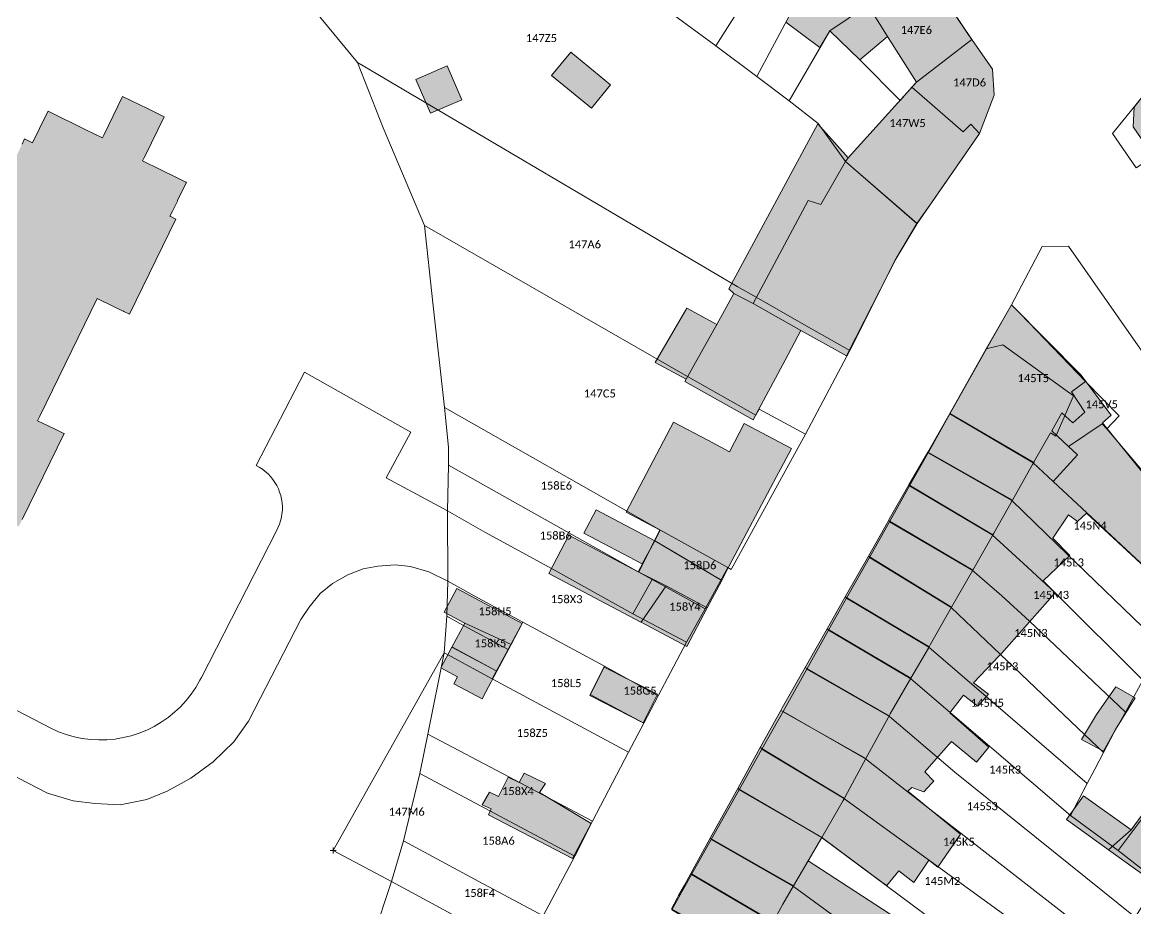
# Model space of a CAD drawing. Header units: metres. Extents: x 113120 to 240396, y 120329 to 242116.
# Drawn here: x 113320.2 to 113431.5, y 121497.3 to 121585.9 of the extents above; entities that cross this region are included whole.
import ezdxf

# ---------------------------------------------------------------- set-up
doc = ezdxf.new("R2010")
doc.units = ezdxf.units.M
doc.header["$LTSCALE"] = 3
doc.header["$PDMODE"] = 2
doc.header["$PDSIZE"] = 0.3
for name, color, linetype, lineweight in [('Bpn_CaPa', 78, 'Continuous', 0), ('Bpn_ReBu', 4, 'Continuous', 0), ('Bpt_CaNu', 7, 'Continuous', 0), ('Bpt_PrSt', 7, 'Continuous', 0), ('Hachure bâtiment', 11, 'Continuous', 0)]:
    doc.layers.add(name, color=color, linetype=linetype, lineweight=lineweight)
doc.styles.add('Legend', font='')
doc.styles.get('Legend').set_extended_font_data('Calibri')

msp = doc.modelspace()

# ---------------------------------------------------------------- hatches: boundary and pattern name
at = {"layer": 'Hachure bâtiment'}
h = msp.add_hatch(color=256, dxfattribs=at)
h.dxf.hatch_style = 1
h.paths.add_polyline_path([(113330.52, 121692.08), (113332.71, 121688.91), (113335.27, 121685.2), (113338.17, 121681), (113340.64, 121677.33), (113342.22, 121675), (113343.24, 121673.48), (113345.83, 121669.62), (113345.45, 121669.35), (113348.24, 121665.32), (113350.64, 121661.85), (113352.85, 121658.65), (113354.99, 121655.5), (113357.08, 121652.43), (113359.17, 121649.35), (113359.26, 121649.22), (113359.38, 121649.03), (113361.95, 121645.1), (113364.57, 121641.1), (113364.74, 121640.85), (113367.9, 121636.42), (113370.78, 121632.37), (113373.56, 121628.47), (113373.69, 121628.29), (113373.77, 121628.16), (113376.17, 121624.47), (113378.86, 121620.33), (113380.95, 121617.13), (113381.05, 121616.98), (113381.15, 121616.83), (113383.11, 121613.98), (113385.27, 121610.85), (113387.73, 121607.27), (113387.84, 121607.11), (113387.97, 121606.92), (113390.08, 121603.73), (113392.5, 121600.1), (113393.02, 121600.53), (113395.36, 121596.95), (113397.92, 121593.03), (113398.25, 121593.22), (113400.37, 121590.25), (113403, 121586.57), (113404.75, 121587.57), (113406.7, 121584.47), (113403.92, 121582.15), (113400.93, 121585.03), (113399.93, 121583.37), (113396.53, 121585.9), (113397.87, 121587.97), (113395.28, 121591.5), (113393.82, 121590.35), (113392.68, 121592.35), (113392.37, 121592.15), (113391.03, 121590.47), (113388.87, 121591.97), (113389.22, 121592.53), (113387.85, 121594.47), (113391.35, 121597.12), (113390.27, 121598.72), (113386.18, 121595.95), (113385.22, 121594.43), (113384.42, 121594.9), (113385.37, 121596.62), (113384.47, 121597.65), (113388.42, 121600.68), (113387.41, 121602), (113388.25, 121602.75), (113387.02, 121604.25), (113384.12, 121602.18), (113383.43, 121603.07), (113382.47, 121602.45), (113381.87, 121603.25), (113381.43, 121602.9), (113380.28, 121604.6), (113377.5, 121602.9), (113375.75, 121604.25), (113375.03, 121603.72), (113371.18, 121597.3), (113367.6, 121599.12), (113372.3, 121606.32), (113372.5, 121606.62), (113377.97, 121610.62), (113376.75, 121612.45), (113375.75, 121611.57), (113375.1, 121612.57), (113374.74, 121612.35), (113371.6, 121616.75), (113373.28, 121618.22), (113371.43, 121621.03), (113372.52, 121621.95), (113371.77, 121623), (113373, 121623.93), (113371.27, 121626.22), (113368.82, 121624.25), (113369.42, 121623.4), (113367.77, 121622.15), (113364.24, 121627.17), (113367.13, 121629.4), (113365.85, 121631.32), (113360.88, 121627.78), (113359.1, 121630.35), (113363.02, 121632.93), (113362.37, 121633.93), (113363.77, 121634.9), (113362.82, 121636.15), (113359.18, 121633.95), (113357.76, 121636.28), (113356.87, 121637.75), (113360.02, 121640.02), (113361, 121638.68), (113361.63, 121639.15), (113359.07, 121643.02), (113357, 121641.87), (113354.5, 121645.95), (113351.27, 121643.9), (113350.42, 121645.25), (113349.42, 121644.62), (113348.27, 121646.57), (113345.58, 121644.5), (113344.7, 121645.93), (113346.07, 121646.8), (113345.78, 121647.15), (113347.22, 121648.18), (113346.17, 121649.68), (113345.2, 121648.95), (113343.83, 121651.05), (113347.27, 121653.37), (113346.69, 121654.4), (113349.07, 121656.23), (113348.02, 121657.65), (113342.77, 121654.2), (113341.77, 121655.7), (113337.45, 121653.27), (113335.32, 121656.23), (113337.92, 121658.15), (113335.59, 121662.28), (113335.82, 121662.45), (113337.67, 121663.87), (113333.31, 121671.19), (113335.17, 121672.05), (113336.98, 121669.01), (113338.13, 121667.07), (113339.95, 121668.55), (113339.07, 121670.35), (113339.92, 121670.9), (113338.77, 121672.8), (113337, 121671.5), (113335.67, 121673.79), (113332.67, 121672.13), (113331.22, 121674.68), (113329.77, 121673.75), (113329.33, 121674.5), (113328.45, 121673.82), (113330.75, 121670), (113329.55, 121669.56), (113329.2, 121669.43), (113330.17, 121667.62), (113328.7, 121667.07), (113327.95, 121669.02), (113327.62, 121668.9), (113326.22, 121671.77), (113324.2, 121669.32), (113325.32, 121667.12), (113322.07, 121664.75), (113320.33, 121662.45), (113321.25, 121660.98), (113319.75, 121659.84), (113319.12, 121660.95), (113317.95, 121659.87), (113316.53, 121662.2), (113314.02, 121659.67), (113312.63, 121661.35), (113312.74, 121661.5), (113312.87, 121661.68), (113315.62, 121665.57), (113315.2, 121665.93), (113317.64, 121669.43), (113320.02, 121672.85), (113320.42, 121672.6), (113322.17, 121675), (113323.51, 121676.84), (113325.69, 121679.85), (113326.89, 121681.49), (113327.58, 121680.35), (113328.67, 121678.72), (113331.78, 121680.7), (113330.82, 121682.19), (113331.05, 121682.35), (113331.29, 121682.54), (113331.67, 121682.85), (113330.87, 121684.05), (113329.73, 121683.25), (113328.93, 121684.62), (113331.78, 121686.5), (113330.85, 121687.9), (113329.47, 121690.03), (113329.47, 121691.32), (113330.44, 121692.2)])
h = msp.add_hatch(color=256, dxfattribs=at)
h.dxf.hatch_style = 1
h.paths.add_polyline_path([(113414.78, 121584.65), (113415.13, 121584.16), (113409.57, 121579.9), (113406.7, 121584.47), (113404.75, 121587.57), (113410.27, 121591.37)])
h = msp.add_hatch(color=256, dxfattribs=at)
h.dxf.hatch_style = 1
h.paths.add_polyline_path([(113441.82, 121578.22), (113433.28, 121572.48), (113431.23, 121575.45), (113431.33, 121577.42), (113437.07, 121584.69)])
h = msp.add_hatch(color=256, dxfattribs=at)
h.dxf.hatch_style = 1
h.paths.add_polyline_path([(113417.18, 121581.22), (113417.35, 121578.6), (113415.87, 121574.78), (113411.08, 121567.86), (113409.61, 121565.78), (113402.5, 121571.98), (113402.76, 121572.35), (113409.57, 121579.9), (113415.13, 121584.16)])
h = msp.add_hatch(color=256, dxfattribs=at)
h.dxf.hatch_style = 1
h.paths.add_polyline_path([(113379.02, 121579.65), (113377.12, 121577.32), (113373.13, 121580.57), (113375.05, 121582.9)])
h = msp.add_hatch(color=256, dxfattribs=at)
h.dxf.hatch_style = 1
h.paths.add_polyline_path([(113364.17, 121578.15), (113361.03, 121576.8), (113359.57, 121580.18), (113362.68, 121581.55)])
h = msp.add_hatch(color=256, dxfattribs=at)
h.dxf.hatch_style = 1
h.paths.add_polyline_path([(113303.86, 121540.18), (113303.5, 121540.36), (113303.51, 121540.38), (113304.74, 121542.9), (113305.08, 121543.6), (113304.93, 121543.67), (113304.51, 121543.88), (113306, 121546.93), (113307.02, 121549.02), (113308.69, 121552.45), (113308.91, 121552.91), (113309.49, 121552.64), (113309.85, 121552.46), (113315.58, 121564.22), (113320.22, 121573.72), (113320.47, 121574.23), (113321.27, 121573.84), (113322.67, 121576.72), (113322.81, 121577), (113326.58, 121575.16), (113328.24, 121574.35), (113328.37, 121574.62), (113330.25, 121578.48), (113332.74, 121577.27), (113334.41, 121576.45), (113332.5, 121572.54), (113332.39, 121572.32), (113332.26, 121572.04), (113334, 121571.19), (113335.7, 121570.36), (113336.59, 121569.93), (113336.64, 121569.91), (113335.75, 121568.08), (113335.73, 121568.03), (113335.24, 121567.03), (113334.99, 121566.52), (113335.01, 121566.51), (113335.59, 121566.23), (113330.95, 121556.72), (113330.37, 121557), (113330.35, 121557.01), (113330.33, 121557.03), (113329.41, 121557.47), (113327.72, 121558.3), (113321.98, 121546.54), (113321.76, 121546.07), (113323.45, 121545.25), (113324.39, 121544.79), (113324.41, 121544.78), (113320.23, 121536.21), (113319.89, 121535.51), (113319.87, 121535.52), (113318.93, 121535.98), (113317.69, 121533.44), (113317.6, 121533.24), (113315.9, 121534.07), (113314.15, 121534.92), (113312.49, 121535.73), (113312.4, 121535.55), (113310.54, 121531.74), (113309.21, 121532.39), (113308.05, 121532.96), (113306.39, 121533.77), (113307.94, 121536.93), (113308.26, 121537.59), (113308.34, 121537.76), (113308.43, 121537.95), (113304.67, 121539.79)])
h = msp.add_hatch(color=256, dxfattribs=at)
h.dxf.hatch_style = 1
h.paths.add_polyline_path([(113402.76, 121572.35), (113402.5, 121571.98), (113400.03, 121567.68), (113398.77, 121568.07), (113393.25, 121557.8), (113391.35, 121558.78), (113390.82, 121559.27), (113399.73, 121575.75)])
h = msp.add_hatch(color=256, dxfattribs=at)
h.dxf.hatch_style = 1
h.paths.add_polyline_path([(113409.61, 121565.78), (113407.6, 121562.34), (113402.74, 121552.81), (113402.6, 121552.55), (113398.02, 121555.08), (113393.25, 121557.8), (113398.77, 121568.07), (113400.03, 121567.68), (113402.5, 121571.98)])
h = msp.add_hatch(color=256, dxfattribs=at)
h.dxf.hatch_style = 1
h.paths.add_polyline_path([(113393.25, 121557.8), (113398.02, 121555.08), (113396.45, 121552.13), (113393.84, 121547.24), (113393.27, 121546.15), (113386.43, 121550), (113386.57, 121550.23), (113389.62, 121555.68), (113391.35, 121558.78)])
h = msp.add_hatch(color=256, dxfattribs=at)
h.dxf.hatch_style = 1
h.paths.add_polyline_path([(113389.62, 121555.68), (113386.57, 121550.23), (113383.47, 121551.9), (113386.63, 121557.32)])
h = msp.add_hatch(color=256, dxfattribs=at)
h.dxf.hatch_style = 1
h.paths.add_polyline_path([(113426.02, 121550.65), (113429.03, 121546.62), (113428.18, 121545.85), (113437.07, 121534.85), (113438.17, 121533.57), (113440.47, 121531.37), (113436.83, 121528.35), (113441.12, 121524.3), (113440.15, 121523.05), (113435.93, 121527.12), (113436.38, 121527.82), (113433.72, 121530.2), (113426.58, 121536.82), (113425.67, 121536), (113424.77, 121536.67), (113423.22, 121534.35), (113424.92, 121532.6), (113422.23, 121530.07), (113423.43, 121528.87), (113418.07, 121522.82), (113417.85, 121522.59), (113415.28, 121519.87), (113416.78, 121518.75), (113415.72, 121517.55), (113414.27, 121518.65), (113412.93, 121516.87), (113416.82, 121513.45), (113415.57, 121511.95), (113413.07, 121514.02), (113411.56, 121512.27), (113410.43, 121510.97), (113411.32, 121510.05), (113411.13, 121509.85), (113410.32, 121508.97), (113409.12, 121509.42), (113408.72, 121509.05), (113413.98, 121504.75), (113411.72, 121501.47), (113410.83, 121502.15), (113409.33, 121499.92), (113407.82, 121501.1), (113406.62, 121499.62), (113406.27, 121499.87), (113400.12, 121504.43), (113402.27, 121508.13), (113402.38, 121508.33), (113402.47, 121508.48), (113404.53, 121512.3), (113406.78, 121516.45), (113406.85, 121516.58), (113406.96, 121516.78), (113409.02, 121520.33), (113410.77, 121523.35), (113410.85, 121523.48), (113410.96, 121523.68), (113413.1, 121527.44), (113415.21, 121531.15), (113417.14, 121534.55), (113417.22, 121534.68), (113417.31, 121534.84), (113419.17, 121538.13), (113421.19, 121541.7), (113421.3, 121541.9), (113421.38, 121542.05), (113422.97, 121544.87), (113423.52, 121544.52), (113425.28, 121548.55), (113418.22, 121553.65), (113416.56, 121553.25), (113419.08, 121557.67)])
h = msp.add_hatch(color=256, dxfattribs=at)
h.dxf.hatch_style = 1
h.paths.add_polyline_path([(113425.28, 121548.55), (113423.52, 121544.52), (113422.97, 121544.87), (113421.38, 121542.05), (113421.3, 121541.9), (113412.92, 121546.8), (113416.56, 121553.25), (113418.22, 121553.65)], flags=17)
h = msp.add_hatch(color=256, dxfattribs=at)
h.dxf.hatch_style = 1
h.paths.add_polyline_path([(113421.3, 121541.9), (113421.19, 121541.7), (113419.17, 121538.13), (113410.71, 121542.94), (113412.92, 121546.8)], flags=17)
h = msp.add_hatch(color=256, dxfattribs=at)
h.dxf.hatch_style = 1
h.paths.add_polyline_path([(113390.85, 121531.49), (113390.12, 121530.1), (113385.53, 121532.83), (113383.43, 121534.08), (113383.98, 121535.12), (113380.57, 121536.92), (113385.32, 121545.92), (113388.73, 121544.12), (113390.89, 121542.98), (113392.37, 121545.78), (113397.08, 121543.29), (113396.03, 121541.29), (113395.6, 121540.49)])
h = msp.add_hatch(color=256, dxfattribs=at)
h.dxf.hatch_style = 1
h.paths.add_polyline_path([(113419.17, 121538.13), (113417.31, 121534.84), (113417.22, 121534.68), (113408.83, 121539.65), (113410.71, 121542.94)], flags=17)
h = msp.add_hatch(color=256, dxfattribs=at)
h.dxf.hatch_style = 1
h.paths.add_polyline_path([(113417.22, 121534.68), (113417.14, 121534.55), (113415.21, 121531.15), (113406.8, 121536.09), (113406.87, 121536.22), (113408.83, 121539.65)], flags=17)
h = msp.add_hatch(color=256, dxfattribs=at)
h.dxf.hatch_style = 1
h.paths.add_polyline_path([(113382.18, 121531.77), (113376.36, 121534.84), (113377.59, 121537.16), (113383.43, 121534.08)])
h = msp.add_hatch(color=256, dxfattribs=at)
h.dxf.hatch_style = 1
h.paths.add_polyline_path([(113415.21, 121531.15), (113413.1, 121527.44), (113404.78, 121532.54), (113406.68, 121535.89), (113406.8, 121536.09)], flags=17)
h = msp.add_hatch(color=256, dxfattribs=at)
h.dxf.hatch_style = 1
h.paths.add_polyline_path([(113382.05, 121525.95), (113372.85, 121530.81), (113374.86, 121534.62), (113381.76, 121530.97), (113384.56, 121529.58), (113382.06, 121525.94)])
h = msp.add_hatch(color=256, dxfattribs=at)
h.dxf.hatch_style = 1
h.paths.add_polyline_path([(113390.12, 121530.11), (113390.12, 121530.1), (113388.67, 121527.36), (113384.56, 121529.58), (113381.76, 121530.97), (113383.43, 121534.08)])
h = msp.add_hatch(color=256, dxfattribs=at)
h.dxf.hatch_style = 1
h.paths.add_polyline_path([(113413.1, 121527.44), (113410.96, 121523.68), (113410.85, 121523.48), (113402.47, 121528.46), (113404.78, 121532.54)], flags=17)
h = msp.add_hatch(color=256, dxfattribs=at)
h.dxf.hatch_style = 1
h.paths.add_polyline_path([(113362.39, 121526.93), (113363.66, 121529.3), (113370.19, 121525.81), (113369.08, 121523.72), (113364.44, 121525.83)])
h = msp.add_hatch(color=256, dxfattribs=at)
h.dxf.hatch_style = 1
h.paths.add_polyline_path([(113382.06, 121525.94), (113384.56, 121529.58), (113388.67, 121527.36), (113386.64, 121523.52)])
h = msp.add_hatch(color=256, dxfattribs=at)
h.dxf.hatch_style = 1
h.paths.add_polyline_path([(113410.85, 121523.48), (113410.77, 121523.35), (113409.02, 121520.33), (113400.66, 121525.27), (113402.47, 121528.46)], flags=17)
h = msp.add_hatch(color=256, dxfattribs=at)
h.dxf.hatch_style = 1
h.paths.add_polyline_path([(113363.17, 121523.45), (113364.44, 121525.83), (113369.08, 121523.72), (113367.65, 121521.04)])
h = msp.add_hatch(color=256, dxfattribs=at)
h.dxf.hatch_style = 1
h.paths.add_polyline_path([(113409.02, 121520.33), (113406.96, 121516.78), (113406.85, 121516.58), (113398.47, 121521.4), (113400.66, 121525.27)])
h = msp.add_hatch(color=256, dxfattribs=at)
h.dxf.hatch_style = 1
h.paths.add_polyline_path([(113367.64, 121521.05), (113367.65, 121521.04), (113366.54, 121518.97), (113366.17, 121518.27), (113363.34, 121519.78), (113363.72, 121520.47), (113362.05, 121521.36), (113363.17, 121523.45), (113363.17, 121523.44), (113363.21, 121523.43), (113364.83, 121522.56), (113367.6, 121521.07)])
h = msp.add_hatch(color=256, dxfattribs=at)
h.dxf.hatch_style = 1
h.paths.add_polyline_path([(113378.38, 121521.45), (113383.72, 121518.73), (113382.27, 121515.89), (113376.93, 121518.61)])
h = msp.add_hatch(color=256, dxfattribs=at)
h.dxf.hatch_style = 1
h.paths.add_polyline_path([(113406.85, 121516.58), (113406.78, 121516.45), (113404.53, 121512.3), (113396.04, 121517.12), (113396.18, 121517.38), (113398.47, 121521.4)])
h = msp.add_hatch(color=256, dxfattribs=at)
h.dxf.hatch_style = 1
h.paths.add_polyline_path([(113431.43, 121518.37), (113429.47, 121515.2), (113428.28, 121513.05), (113426.08, 121514.2), (113427.57, 121516.7), (113429.52, 121519.47)], flags=17)
h = msp.add_hatch(color=256, dxfattribs=at)
h.dxf.hatch_style = 1
h.paths.add_polyline_path([(113404.53, 121512.3), (113402.47, 121508.48), (113402.38, 121508.33), (113393.98, 121513.4), (113396.04, 121517.12)])
h = msp.add_hatch(color=256, dxfattribs=at)
h.dxf.hatch_style = 1
h.paths.add_polyline_path([(113402.38, 121508.33), (113402.27, 121508.13), (113400.12, 121504.43), (113391.72, 121509.31), (113393.98, 121513.4)])
h = msp.add_hatch(color=256, dxfattribs=at)
h.dxf.hatch_style = 1
h.paths.add_polyline_path([(113372.53, 121509.8), (113371.92, 121508.9), (113377.08, 121505.82), (113375.22, 121502.32), (113366.82, 121506.7), (113367.08, 121507.27), (113366.17, 121507.7), (113366.93, 121508.95), (113367.82, 121508.52), (113368.78, 121510.45), (113369.88, 121509.9), (113370.37, 121510.85)])
h = msp.add_hatch(color=256, dxfattribs=at)
h.dxf.hatch_style = 1
h.paths.add_polyline_path([(113400.12, 121504.43), (113398.77, 121502.1), (113397.3, 121499.58), (113388.98, 121504.35), (113391.72, 121509.31)])
h = msp.add_hatch(color=256, dxfattribs=at)
h.dxf.hatch_style = 1
h.paths.add_polyline_path([(113424.56, 121506.21), (113426.27, 121508.6), (113431.05, 121505.17), (113428.77, 121503.19)], flags=17)
h = msp.add_hatch(color=256, dxfattribs=at)
h.dxf.hatch_style = 1
h.paths.add_polyline_path([(113428.78, 121503.2), (113431.05, 121505.17), (113432.13, 121506.68), (113435.8, 121504.04), (113433.01, 121500.15), (113428.77, 121503.19)], flags=17)
h = msp.add_hatch(color=256, dxfattribs=at)
h.dxf.hatch_style = 1
h.paths.add_polyline_path([(113397.3, 121499.58), (113396.24, 121497.75), (113395.27, 121496), (113387.03, 121500.83), (113388.98, 121504.35)])
h = msp.add_hatch(color=256, dxfattribs=at)
h.dxf.hatch_style = 1
h.paths.add_polyline_path([(113407.52, 121496.4), (113405.77, 121493.67), (113403.18, 121495.62), (113400.7, 121491.82), (113398.62, 121488.62), (113396.18, 121484.72), (113399.87, 121481.87), (113399.7, 121481.67), (113397.83, 121479.4), (113399.93, 121477.55), (113397.86, 121474.93), (113394.17, 121477.55), (113392.38, 121475.32), (113386.11, 121479.66), (113387.58, 121482.2), (113387.69, 121482.39), (113387.77, 121482.54), (113387.88, 121482.73), (113390.89, 121488.15), (113393.2, 121492.29), (113393.35, 121492.55), (113395.27, 121496), (113396.24, 121497.75), (113397.3, 121499.58), (113398.77, 121502.1)])
h = msp.add_hatch(color=256, dxfattribs=at)
h.dxf.hatch_style = 1
h.paths.add_polyline_path([(113395.27, 121496), (113393.35, 121492.55), (113385.09, 121497.3), (113385.66, 121498.34), (113385.8, 121498.61), (113386.39, 121499.67), (113387.03, 121500.83)])

# ---------------------------------------------------------------- linework, layer by layer
at = {"layer": 'Bpn_CaPa'}
for points in [[(113331.3, 121609.06), (113353.73, 121581.89), (113353.73, 121581.89), (113356.29, 121575.33), (113360.44, 121565.59), (113361.27, 121557.86), (113362.41, 121547.41), (113362.81, 121543.44), (113362.82, 121541.62), (113362.73, 121537.07), (113356.6, 121540.37), (113359.06, 121544.94), (113348.44, 121550.92), (113343.6, 121541.6), (113343.92, 121541.42), (113344.23, 121541.22), (113344.51, 121541), (113344.79, 121540.76), (113345.04, 121540.5), (113345.27, 121540.21), (113345.48, 121539.91), (113345.66, 121539.6), (113345.82, 121539.27), (113345.95, 121538.93), (113346.06, 121538.59), (113346.14, 121538.23), (113346.19, 121537.87), (113346.22, 121537.51), (113346.22, 121537.14), (113346.18, 121536.78), (113346.12, 121536.42), (113346.04, 121536.07), (113345.92, 121535.72), (113345.78, 121535.38), (113345.62, 121535.06), (113338.14, 121520.41), (113337.99, 121520.13), (113337.57, 121519.42), (113337.11, 121518.74), (113336.6, 121518.1), (113336.04, 121517.49), (113335.44, 121516.93), (113334.8, 121516.41), (113334.12, 121515.94), (113333.41, 121515.52), (113332.67, 121515.16), (113331.91, 121514.85), (113331.12, 121514.59), (113330.32, 121514.4), (113329.51, 121514.26), (113328.69, 121514.19), (113327.87, 121514.17), (113327.04, 121514.22), (113326.23, 121514.32), (113325.42, 121514.49), (113324.63, 121514.71), (113323.85, 121514.99), (113323.1, 121515.33), (113269.87, 121542.95)], [(113385.32, 121586.63), (113389.53, 121583.55), (113393.62, 121580.48), (113396.87, 121578.03), (113399.76, 121575.78), (113402.5, 121571.98), (113409.65, 121565.78), (113407.47, 121562.12), (113402.92, 121553.1), (113398.32, 121555.68), (113393.58, 121558.41), (113391.68, 121559.49), (113353.73, 121581.89), (113331.3, 121609.06)], [(113269.87, 121542.95), (113323.1, 121515.33), (113323.85, 121514.99), (113324.63, 121514.71), (113325.42, 121514.49), (113326.23, 121514.32), (113327.04, 121514.22), (113327.87, 121514.17), (113328.69, 121514.19), (113329.51, 121514.26), (113330.32, 121514.4), (113331.12, 121514.59), (113331.91, 121514.85), (113332.67, 121515.16), (113333.41, 121515.52), (113334.12, 121515.94), (113334.8, 121516.41), (113335.44, 121516.93), (113336.04, 121517.49), (113336.6, 121518.1), (113337.11, 121518.74), (113337.57, 121519.42), (113337.99, 121520.13), (113338.14, 121520.41), (113345.62, 121535.06), (113345.78, 121535.38), (113345.92, 121535.72), (113346.04, 121536.07), (113346.12, 121536.42), (113346.18, 121536.78), (113346.22, 121537.14), (113346.22, 121537.51), (113346.19, 121537.87), (113346.14, 121538.23), (113346.06, 121538.59), (113345.95, 121538.93), (113345.82, 121539.27), (113345.66, 121539.6), (113345.48, 121539.91), (113345.27, 121540.21), (113345.04, 121540.5), (113344.79, 121540.76), (113344.51, 121541), (113344.23, 121541.22), (113343.92, 121541.42), (113343.6, 121541.6), (113348.44, 121550.92), (113359.06, 121544.94), (113356.6, 121540.37), (113362.73, 121537.07), (113362.74, 121530.03), (113360.85, 121530.97), (113359.02, 121531.5), (113357.49, 121531.66), (113355.77, 121531.53), (113354.29, 121531.26), (113352.75, 121530.68), (113351.22, 121529.81), (113350, 121528.8), (113348.89, 121527.45), (113348.07, 121526.2), (113342.83, 121516.06), (113341.36, 121513.97), (113339.3, 121511.99), (113337.08, 121510.36), (113334.7, 121509.05), (113332.67, 121508.22), (113330.01, 121507.7), (113327.47, 121507.82), (113325.33, 121508.1), (113322.75, 121508.86), (113265.46, 121538.48)], [(113265.46, 121538.48), (113322.75, 121508.86), (113325.33, 121508.1), (113327.47, 121507.82), (113330.01, 121507.7), (113332.67, 121508.22), (113334.7, 121509.05), (113337.08, 121510.36), (113339.3, 121511.99), (113341.36, 121513.97), (113342.83, 121516.06), (113348.07, 121526.2), (113348.89, 121527.45), (113350, 121528.8), (113351.22, 121529.81), (113352.75, 121530.68), (113354.29, 121531.26), (113355.77, 121531.53), (113357.49, 121531.66), (113359.02, 121531.5), (113360.85, 121530.97), (113362.74, 121530.03), (113362.66, 121526.55), (113362.4, 121522.89), (113351.3, 121503.11), (113357.13, 121500.03), (113355.3, 121494.5)]]:
    msp.add_lwpolyline(points, dxfattribs=at)
for points in [[(113402.97, 121602.1), (113405.47, 121598.49), (113396.08, 121591.95), (113393.9, 121590.42), (113389.53, 121583.55), (113385.32, 121586.63), (113389.91, 121593.28), (113393.45, 121595.74), (113402.97, 121602.1)], [(113393.62, 121580.48), (113389.53, 121583.55), (113393.9, 121590.42), (113396.08, 121591.95), (113405.47, 121598.49), (113407.81, 121595.01), (113398.13, 121588.87), (113396.94, 121586.63), (113393.62, 121580.48)], [(113396.87, 121578.03), (113393.62, 121580.48), (113396.94, 121586.63), (113398.13, 121588.87), (113407.81, 121595.01), (113410.27, 121591.37), (113400.93, 121585.03), (113396.87, 121578.03)], [(113400.93, 121585.03), (113410.27, 121591.37), (113415.13, 121584.16), (113409.57, 121579.9), (113409.13, 121579.41), (113407.94, 121578.08), (113403.92, 121582.15), (113400.93, 121585.03)], [(113431.55, 121571.34), (113429.18, 121574.79), (113430.49, 121576.41), (113441.1, 121589.54), (113442.35, 121591.09), (113446.89, 121587.57), (113450.81, 121584.57), (113446.19, 121581.39), (113441.69, 121578.29), (113433.19, 121572.45), (113431.55, 121571.34)], [(113415.87, 121574.78), (113409.65, 121565.78), (113402.5, 121571.98), (113399.76, 121575.78), (113396.87, 121578.03), (113400.93, 121585.03), (113403.92, 121582.15), (113407.94, 121578.08), (113409.13, 121579.41), (113414.24, 121574.93), (113415, 121575.72), (113415.87, 121574.78)], [(113415.87, 121574.78), (113415, 121575.72), (113414.24, 121574.93), (113409.13, 121579.41), (113409.57, 121579.9), (113415.13, 121584.16), (113417.18, 121581.22), (113417.35, 121578.6), (113415.87, 121574.78)], [(113402.92, 121553.1), (113398.5, 121544.72), (113393.85, 121547.23), (113393.52, 121546.63), (113386.7, 121550.48), (113360.44, 121565.59), (113356.29, 121575.33), (113353.73, 121581.89), (113391.68, 121559.49), (113393.58, 121558.41), (113398.32, 121555.68), (113402.92, 121553.1)], [(113390.72, 121531.4), (113383.94, 121535.17), (113383.18, 121535.6), (113362.41, 121547.41), (113361.27, 121557.86), (113360.44, 121565.59), (113386.7, 121550.48), (113393.52, 121546.63), (113393.85, 121547.23), (113398.5, 121544.72), (113391.08, 121531.2), (113390.72, 121531.4)], [(113428.6, 121545.26), (113429.83, 121546.57), (113426.46, 121550), (113419.97, 121556.77), (113419.08, 121557.67), (113422.16, 121563.49), (113424.76, 121563.52), (113444.67, 121535.08), (113440.4, 121531.35), (113428.6, 121545.26)], [(113412.91, 121546.75), (113417.17, 121554.34), (113419.08, 121557.67), (113419.97, 121556.77), (113426.46, 121550), (113425.09, 121548.97), (113426.41, 121546.92), (113425.22, 121545.85), (113424.12, 121546.87), (113423.1, 121545.06), (113424.78, 121543.5), (113425.69, 121542.68), (113423.24, 121540), (113421.23, 121541.88), (113412.91, 121546.75)], [(113428.6, 121545.26), (113428.14, 121545.77), (113424.78, 121543.5), (113423.1, 121545.06), (113424.12, 121546.87), (113425.22, 121545.85), (113426.41, 121546.92), (113425.09, 121548.97), (113426.46, 121550), (113429.83, 121546.57), (113428.6, 121545.26)], [(113381.83, 121530.95), (113362.82, 121541.62), (113362.81, 121543.44), (113362.41, 121547.41), (113383.18, 121535.6), (113383.94, 121535.17), (113381.83, 121530.95)], [(113410.74, 121542.87), (113412.91, 121546.75), (113421.23, 121541.88), (113423.24, 121540), (113426.6, 121536.87), (113436.32, 121527.8), (113434.08, 121523.64), (113423.65, 121533.71), (113419.1, 121538.11), (113410.74, 121542.87)], [(113428.6, 121545.26), (113440.4, 121531.35), (113436.32, 121527.8), (113426.6, 121536.87), (113423.24, 121540), (113425.69, 121542.68), (113424.78, 121543.5), (113428.14, 121545.77), (113428.6, 121545.26)], [(113432.19, 121520.14), (113423.43, 121528.87), (113420.68, 121531.43), (113417.15, 121534.66), (113408.88, 121539.56), (113410.74, 121542.87), (113419.1, 121538.11), (113423.65, 121533.71), (113434.08, 121523.64), (113432.19, 121520.14)], [(113381.23, 121526.77), (113373.17, 121531.26), (113366.46, 121534.93), (113362.73, 121537.07), (113362.82, 121541.62), (113381.83, 121530.95), (113383.17, 121530.2), (113381.23, 121526.77)], [(113432.19, 121520.14), (113430.48, 121516.96), (113420.87, 121526.04), (113418.11, 121528.57), (113415.15, 121531.13), (113406.88, 121535.98), (113408.88, 121539.56), (113417.15, 121534.66), (113420.68, 121531.43), (113423.43, 121528.87), (113432.19, 121520.14)], [(113362.74, 121530.03), (113362.73, 121537.07), (113366.46, 121534.93), (113373.17, 121531.26), (113381.23, 121526.77), (113386.62, 121523.95), (113384.99, 121520.92), (113383.78, 121518.58), (113378.4, 121521.55), (113370.24, 121525.93), (113365.4, 121528.57), (113363.64, 121529.53), (113362.74, 121530.03)], [(113428.27, 121512.93), (113426.42, 121514.69), (113417.95, 121522.74), (113413.05, 121527.41), (113404.88, 121532.41), (113406.88, 121535.98), (113415.15, 121531.13), (113418.11, 121528.57), (113420.87, 121526.04), (113430.48, 121516.96), (113429.3, 121514.89), (113428.27, 121512.93)], [(113390.72, 121531.4), (113388.47, 121527.27), (113383.17, 121530.2), (113381.83, 121530.95), (113383.94, 121535.17), (113390.72, 121531.4)], [(113428.27, 121512.93), (113429.3, 121514.89), (113430.48, 121516.96), (113432.19, 121520.14), (113434.08, 121523.64), (113436.32, 121527.8), (113440.4, 121531.35), (113444.67, 121535.08), (113449.31, 121528.28), (113445.9, 121524.26), (113444.92, 121522.9), (113436.64, 121512.32), (113429.74, 121503.13), (113424.97, 121506.62), (113426.64, 121509.82), (113427.41, 121511.26), (113428.27, 121512.93)], [(113428.27, 121512.93), (113427.41, 121511.26), (113426.64, 121509.82), (113415.12, 121519.74), (113410.81, 121523.45), (113402.59, 121528.33), (113404.88, 121532.41), (113413.05, 121527.41), (113417.95, 121522.74), (113426.42, 121514.69), (113428.27, 121512.93)], [(113381.23, 121526.77), (113383.17, 121530.2), (113388.47, 121527.27), (113386.62, 121523.95), (113381.23, 121526.77)], [(113362.74, 121530.03), (113363.64, 121529.53), (113365.4, 121528.57), (113370.24, 121525.93), (113368.78, 121523.21), (113363.97, 121525.82), (113362.66, 121526.55), (113362.74, 121530.03)], [(113426.64, 121509.82), (113424.97, 121506.62), (113409.02, 121520.27), (113400.8, 121525.13), (113402.59, 121528.33), (113410.81, 121523.45), (113415.12, 121519.74), (113426.64, 121509.82)], [(113368.78, 121523.21), (113367.2, 121520.28), (113363.01, 121522.55), (113362.4, 121522.89), (113362.66, 121526.55), (113363.97, 121525.82), (113368.78, 121523.21)], [(113368.78, 121523.21), (113370.24, 121525.93), (113378.4, 121521.55), (113376.97, 121518.72), (113382.33, 121515.84), (113380.82, 121512.95), (113367.2, 121520.28), (113368.78, 121523.21)], [(113431.42, 121496.47), (113413.43, 121510.94), (113406.88, 121516.51), (113398.62, 121521.25), (113400.8, 121525.13), (113409.02, 121520.27), (113424.97, 121506.62), (113429.74, 121503.13), (113433.71, 121500.02), (113431.42, 121496.47)], [(113360.76, 121514.73), (113359.96, 121510.81), (113358.34, 121504.08), (113357.13, 121500.03), (113351.3, 121503.11), (113362.4, 121522.89), (113360.76, 121514.73)], [(113360.76, 121514.73), (113362.4, 121522.89), (113363.01, 121522.55), (113367.2, 121520.28), (113380.82, 121512.95), (113377.2, 121506.04), (113368.85, 121510.49), (113360.76, 121514.73)], [(113443.56, 121515.33), (113436.52, 121504.39), (113434.75, 121501.65), (113433.71, 121500.02), (113429.74, 121503.13), (113436.64, 121512.32), (113444.92, 121522.9), (113446.17, 121521.33), (113447.3, 121522.24), (113448.56, 121520.72), (113443.56, 121515.33)], [(113383.78, 121518.58), (113382.33, 121515.84), (113376.97, 121518.72), (113378.4, 121521.55), (113383.78, 121518.58)], [(113431.42, 121496.47), (113429.21, 121493.03), (113410.74, 121507.4), (113404.49, 121512.27), (113396.25, 121517.02), (113398.62, 121521.25), (113406.88, 121516.51), (113413.43, 121510.94), (113431.42, 121496.47)], [(113427.37, 121490.17), (113402.28, 121508.36), (113394.14, 121513.25), (113396.25, 121517.02), (113404.49, 121512.27), (113410.74, 121507.4), (113429.21, 121493.03), (113427.37, 121490.17)], [(113360.76, 121514.73), (113368.85, 121510.49), (113377.2, 121506.04), (113375.43, 121502.57), (113367.03, 121507.06), (113359.96, 121510.81), (113360.76, 121514.73)], [(113427.37, 121490.17), (113424.75, 121486.1), (113400.06, 121504.45), (113391.86, 121509.18), (113394.14, 121513.25), (113402.28, 121508.36), (113427.37, 121490.17)], [(113359.96, 121510.81), (113367.03, 121507.06), (113375.43, 121502.57), (113372.27, 121496.58), (113365.86, 121500.03), (113358.34, 121504.08), (113359.96, 121510.81)], [(113421.86, 121481.6), (113397.28, 121499.53), (113389.08, 121504.22), (113391.86, 121509.18), (113400.06, 121504.45), (113424.75, 121486.1), (113423.51, 121484.18), (113421.86, 121481.6)], [(113370.27, 121492.86), (113363.94, 121496.31), (113357.13, 121500.03), (113358.34, 121504.08), (113365.86, 121500.03), (113372.27, 121496.58), (113370.27, 121492.86)], [(113419.6, 121478.09), (113395.26, 121495.94), (113387.12, 121500.72), (113389.08, 121504.22), (113397.28, 121499.53), (113421.86, 121481.6), (113419.6, 121478.09)], [(113419.6, 121478.09), (113417.37, 121474.62), (113399.68, 121487.66), (113397.12, 121489.57), (113393.28, 121492.44), (113385.15, 121497.2), (113387.12, 121500.72), (113395.26, 121495.94), (113419.6, 121478.09)], [(113370.27, 121492.86), (113367.58, 121487.68), (113361.12, 121491.22), (113355.3, 121494.5), (113357.13, 121500.03), (113363.94, 121496.31), (113370.27, 121492.86)]]:
    msp.add_lwpolyline(points, close=True, dxfattribs=at)
at = {"layer": 'Bpn_ReBu'}
for points in [[(113414.78, 121584.65), (113415.13, 121584.16), (113409.57, 121579.9), (113406.7, 121584.47), (113404.75, 121587.57), (113410.27, 121591.37), (113414.78, 121584.65)], [(113441.82, 121578.22), (113433.28, 121572.48), (113431.23, 121575.45), (113431.33, 121577.42), (113437.07, 121584.69), (113441.82, 121578.22)], [(113417.18, 121581.22), (113417.35, 121578.6), (113415.87, 121574.78), (113411.08, 121567.86), (113409.61, 121565.78), (113402.5, 121571.98), (113402.76, 121572.35), (113409.57, 121579.9), (113415.13, 121584.16), (113417.18, 121581.22)], [(113379.02, 121579.65), (113377.12, 121577.32), (113373.13, 121580.57), (113375.05, 121582.9), (113379.02, 121579.65)], [(113364.17, 121578.15), (113361.03, 121576.8), (113359.57, 121580.18), (113362.68, 121581.55), (113364.17, 121578.15)], [(113402.76, 121572.35), (113402.5, 121571.98), (113400.03, 121567.68), (113398.77, 121568.07), (113393.25, 121557.8), (113391.35, 121558.78), (113390.82, 121559.27), (113399.73, 121575.75), (113402.76, 121572.35)], [(113409.61, 121565.78), (113407.6, 121562.34), (113402.74, 121552.81), (113402.6, 121552.55), (113398.02, 121555.08), (113393.25, 121557.8), (113398.77, 121568.07), (113400.03, 121567.68), (113402.5, 121571.98), (113409.61, 121565.78)], [(113393.25, 121557.8), (113398.02, 121555.08), (113396.45, 121552.13), (113393.84, 121547.24), (113393.27, 121546.15), (113386.43, 121550), (113386.57, 121550.23), (113389.62, 121555.68), (113391.35, 121558.78), (113393.25, 121557.8)], [(113389.62, 121555.68), (113386.57, 121550.23), (113383.47, 121551.9), (113386.63, 121557.32), (113389.62, 121555.68)], [(113425.28, 121548.55), (113423.52, 121544.52), (113422.97, 121544.87), (113421.38, 121542.05), (113421.3, 121541.9), (113412.92, 121546.8), (113416.56, 121553.25), (113418.22, 121553.65), (113425.28, 121548.55)], [(113421.3, 121541.9), (113421.19, 121541.7), (113419.17, 121538.13), (113410.71, 121542.94), (113412.92, 121546.8), (113421.3, 121541.9)], [(113390.85, 121531.49), (113390.12, 121530.1), (113385.53, 121532.83), (113383.43, 121534.08), (113383.98, 121535.12), (113380.57, 121536.92), (113385.32, 121545.92), (113388.73, 121544.12), (113390.89, 121542.98), (113392.37, 121545.78), (113397.08, 121543.29), (113396.03, 121541.29), (113395.6, 121540.49), (113390.85, 121531.49)], [(113419.17, 121538.13), (113417.31, 121534.84), (113417.22, 121534.68), (113408.83, 121539.65), (113410.71, 121542.94), (113419.17, 121538.13)], [(113417.22, 121534.68), (113417.14, 121534.55), (113415.21, 121531.15), (113406.8, 121536.09), (113406.87, 121536.22), (113408.83, 121539.65), (113417.22, 121534.68)], [(113382.18, 121531.77), (113376.36, 121534.84), (113377.59, 121537.16), (113383.43, 121534.08), (113382.18, 121531.77)], [(113415.21, 121531.15), (113413.1, 121527.44), (113404.78, 121532.54), (113406.68, 121535.89), (113406.8, 121536.09), (113415.21, 121531.15)], [(113382.05, 121525.95), (113372.85, 121530.81), (113374.86, 121534.62), (113381.76, 121530.97), (113384.56, 121529.58), (113382.06, 121525.94), (113382.05, 121525.95)], [(113390.12, 121530.11), (113390.12, 121530.1), (113388.67, 121527.36), (113384.56, 121529.58), (113381.76, 121530.97), (113383.43, 121534.08), (113390.12, 121530.11)], [(113413.1, 121527.44), (113410.96, 121523.68), (113410.85, 121523.48), (113402.47, 121528.46), (113404.78, 121532.54), (113413.1, 121527.44)], [(113362.39, 121526.93), (113363.66, 121529.3), (113370.19, 121525.81), (113369.08, 121523.72), (113364.44, 121525.83), (113362.39, 121526.93)], [(113382.06, 121525.94), (113384.56, 121529.58), (113388.67, 121527.36), (113386.64, 121523.52), (113382.06, 121525.94)], [(113410.85, 121523.48), (113410.77, 121523.35), (113409.02, 121520.33), (113400.66, 121525.27), (113402.47, 121528.46), (113410.85, 121523.48)], [(113363.17, 121523.45), (113364.44, 121525.83), (113369.08, 121523.72), (113367.65, 121521.04), (113363.17, 121523.45)], [(113409.02, 121520.33), (113406.96, 121516.78), (113406.85, 121516.58), (113398.47, 121521.4), (113400.66, 121525.27), (113409.02, 121520.33)], [(113367.64, 121521.05), (113367.65, 121521.04), (113366.54, 121518.97), (113366.17, 121518.27), (113363.34, 121519.78), (113363.72, 121520.47), (113362.05, 121521.36), (113363.17, 121523.45), (113363.17, 121523.44), (113363.21, 121523.43), (113364.83, 121522.56), (113367.6, 121521.07), (113367.64, 121521.05)], [(113378.38, 121521.45), (113383.72, 121518.73), (113382.27, 121515.89), (113376.93, 121518.61), (113378.38, 121521.45)], [(113406.85, 121516.58), (113406.78, 121516.45), (113404.53, 121512.3), (113396.04, 121517.12), (113396.18, 121517.38), (113398.47, 121521.4), (113406.85, 121516.58)], [(113431.43, 121518.37), (113429.47, 121515.2), (113428.28, 121513.05), (113426.08, 121514.2), (113427.57, 121516.7), (113429.52, 121519.47), (113431.43, 121518.37)], [(113404.53, 121512.3), (113402.47, 121508.48), (113402.38, 121508.33), (113393.98, 121513.4), (113396.04, 121517.12), (113404.53, 121512.3)], [(113402.38, 121508.33), (113402.27, 121508.13), (113400.12, 121504.43), (113391.72, 121509.31), (113393.98, 121513.4), (113402.38, 121508.33)], [(113372.53, 121509.8), (113371.92, 121508.9), (113377.08, 121505.82), (113375.22, 121502.32), (113366.82, 121506.7), (113367.08, 121507.27), (113366.17, 121507.7), (113366.93, 121508.95), (113367.82, 121508.52), (113368.78, 121510.45), (113369.88, 121509.9), (113370.37, 121510.85), (113372.53, 121509.8)], [(113400.12, 121504.43), (113398.77, 121502.1), (113397.3, 121499.58), (113388.98, 121504.35), (113391.72, 121509.31), (113400.12, 121504.43)], [(113424.56, 121506.21), (113426.27, 121508.6), (113431.05, 121505.17), (113428.77, 121503.19), (113424.56, 121506.21)], [(113428.78, 121503.2), (113431.05, 121505.17), (113432.13, 121506.68), (113435.8, 121504.04), (113433.01, 121500.15), (113428.77, 121503.19), (113428.78, 121503.2)], [(113397.3, 121499.58), (113396.24, 121497.75), (113395.27, 121496), (113387.03, 121500.83), (113388.98, 121504.35), (113397.3, 121499.58)], [(113395.27, 121496), (113393.35, 121492.55), (113385.09, 121497.3), (113385.66, 121498.34), (113385.8, 121498.61), (113386.39, 121499.67), (113387.03, 121500.83), (113395.27, 121496)]]:
    msp.add_lwpolyline(points, close=True, dxfattribs=at)
for points in [[(113404.75, 121587.57), (113406.7, 121584.47), (113403.92, 121582.15), (113400.93, 121585.03), (113399.93, 121583.37), (113396.53, 121585.9)], [(113320.22, 121573.72), (113320.47, 121574.23), (113321.27, 121573.84), (113322.67, 121576.72), (113322.81, 121577), (113326.58, 121575.16), (113328.24, 121574.35), (113328.37, 121574.62), (113330.25, 121578.48), (113332.74, 121577.27), (113334.41, 121576.45), (113332.5, 121572.54), (113332.39, 121572.32), (113332.26, 121572.04), (113334, 121571.19), (113335.7, 121570.36), (113336.59, 121569.93), (113336.64, 121569.91), (113335.75, 121568.08), (113335.73, 121568.03), (113335.24, 121567.03), (113334.99, 121566.52), (113335.01, 121566.51), (113335.59, 121566.23), (113330.95, 121556.72), (113330.37, 121557), (113330.35, 121557.01), (113330.33, 121557.03), (113329.41, 121557.47), (113327.72, 121558.3), (113321.98, 121546.54), (113321.76, 121546.07), (113323.45, 121545.25), (113324.39, 121544.79), (113324.41, 121544.78), (113320.23, 121536.21)], [(113433.72, 121530.2), (113426.58, 121536.82), (113425.67, 121536), (113424.77, 121536.67), (113423.22, 121534.35), (113424.92, 121532.6), (113422.23, 121530.07), (113423.43, 121528.87), (113418.07, 121522.82), (113417.85, 121522.59), (113415.28, 121519.87), (113416.78, 121518.75), (113415.72, 121517.55), (113414.27, 121518.65), (113412.93, 121516.87), (113416.82, 121513.45), (113415.57, 121511.95), (113413.07, 121514.02), (113411.56, 121512.27), (113410.43, 121510.97), (113411.32, 121510.05), (113411.13, 121509.85), (113410.32, 121508.97), (113409.12, 121509.42), (113408.72, 121509.05), (113413.98, 121504.75), (113411.72, 121501.47), (113410.83, 121502.15), (113409.33, 121499.92), (113407.82, 121501.1), (113406.62, 121499.62), (113406.27, 121499.87), (113400.12, 121504.43), (113402.27, 121508.13), (113402.38, 121508.33), (113402.47, 121508.48), (113404.53, 121512.3), (113406.78, 121516.45), (113406.85, 121516.58), (113406.96, 121516.78), (113409.02, 121520.33), (113410.77, 121523.35), (113410.85, 121523.48), (113410.96, 121523.68), (113413.1, 121527.44), (113415.21, 121531.15), (113417.14, 121534.55), (113417.22, 121534.68), (113417.31, 121534.84), (113419.17, 121538.13), (113421.19, 121541.7), (113421.3, 121541.9), (113421.38, 121542.05), (113422.97, 121544.87), (113423.52, 121544.52), (113425.28, 121548.55), (113418.22, 121553.65), (113416.56, 121553.25), (113419.08, 121557.67), (113426.02, 121550.65), (113426.02, 121550.65), (113429.03, 121546.62), (113428.18, 121545.85), (113437.07, 121534.85)], [(113395.27, 121496), (113396.24, 121497.75), (113397.3, 121499.58), (113398.77, 121502.1), (113407.52, 121496.4)]]:
    msp.add_lwpolyline(points, dxfattribs=at)
at = {"layer": 'Bpt_PrSt'}
msp.add_point((113351.3, 121503.11), dxfattribs=at)

# ---------------------------------------------------------------- texts
at = {"layer": 'Bpt_CaNu', "char_height": 0.8, "attachment_point": 7, "style": 'Legend'}
for s, insert in [('147Z5', (113370.55, 121583.91)), ('147E6', (113408, 121584.72)), ('147D6', (113413.24, 121579.47)), ('147W5', (113406.87, 121575.41)), ('147A6', (113374.81, 121563.3)), ('145T5', (113419.69, 121549.92)), ('147C5', (113376.35, 121548.39)), ('145V5', (113426.47, 121547.31)), ('158E6', (113372.03, 121539.18)), ('145N4', (113425.26, 121535.19)), ('158B6', (113371.93, 121534.19)), ('158D6', (113386.29, 121531.22)), ('145L3', (113423.27, 121531.5)), ('145M3', (113421.24, 121528.26)), ('158X3', (113373.04, 121527.83)), ('158Y4', (113384.88, 121527.08)), ('158H5', (113365.82, 121526.62)), ('145N3', (113419.35, 121524.45)), ('158K5', (113365.42, 121523.42)), ('145P3', (113416.59, 121521.12)), ('158L5', (113373.05, 121519.44)), ('158G5', (113380.3, 121518.69)), ('145H5', (113415.02, 121517.47)), ('158Z5', (113369.64, 121514.46)), ('145R3', (113416.84, 121510.8)), ('158X4', (113368.17, 121508.65)), ('145S3', (113414.61, 121507.14)), ('147M6', (113356.85, 121506.59)), ('158A6', (113366.19, 121503.69)), ('145K5', (113412.24, 121503.59)), ('145M2', (113410.37, 121499.67)), ('158F4', (113364.37, 121498.47))]:
    msp.add_mtext(s, dxfattribs=dict(at, insert=insert))

doc.saveas('drawing.dxf')
